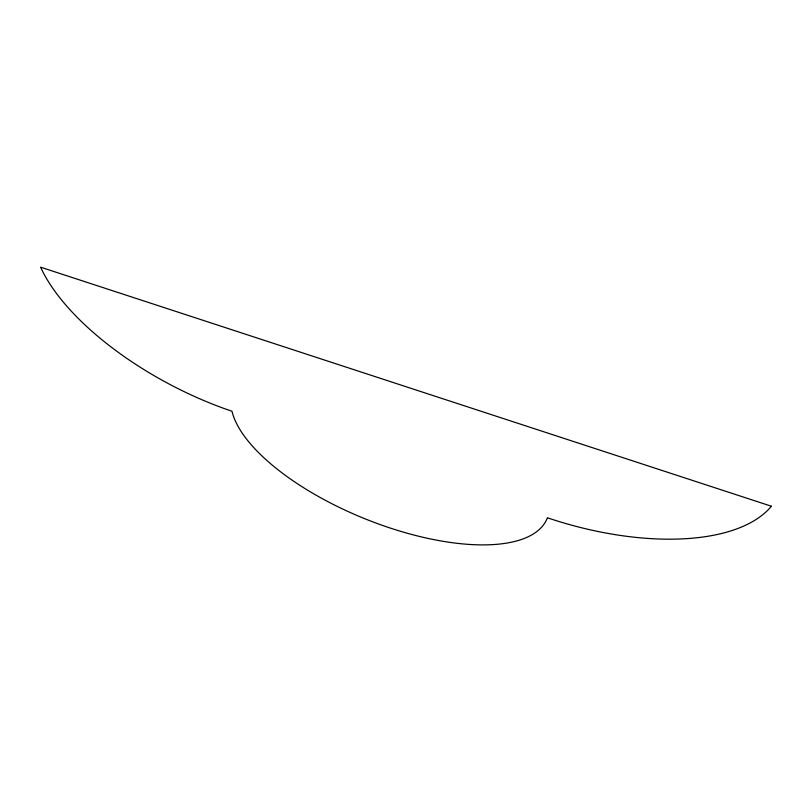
<?xml version="1.0" encoding="UTF-8"?>
<svg xmlns="http://www.w3.org/2000/svg" width="812" height="812" viewBox="0 0 812 812"><rect width="100%" height="100%" fill="white"/><g stroke="black" fill="none" stroke-linecap="round" stroke-linejoin="round"><path stroke-width="1.22" d="M771.4 506.231L40.6 267.178A195.773 86.559 27.7 0 0 231.978 411.248A169.525 68.787 22.1 0 0 387.446 527.12A169.525 68.787 22.1 0 0 547.389 517.772A203.883 95.938 17.3 0 0 771.4 506.231"/></g></svg>
